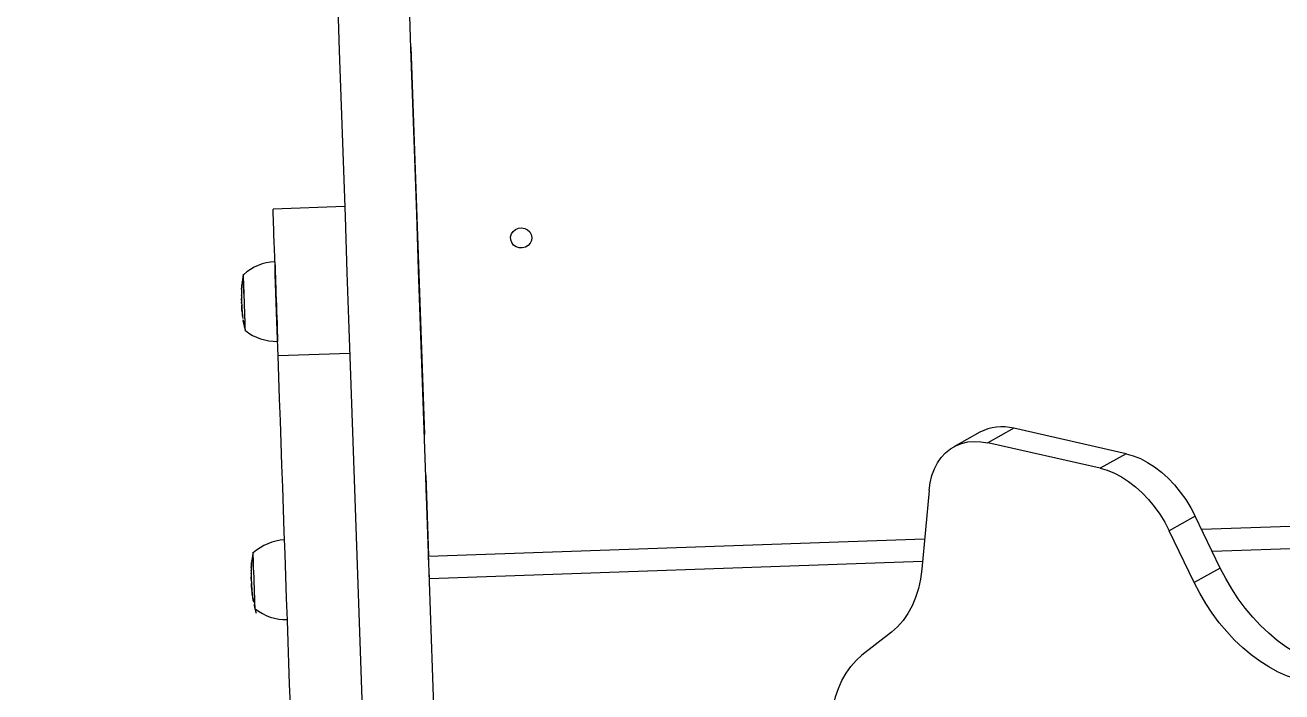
# Model space of a CAD drawing. Header units: millimetres. Extents: x -5713 to 5719, y -6024 to 5481.
# Drawn here: x 1442.5 to 1915.7, y 2575.3 to 2826.4 of the extents above; entities that cross this region are included whole.
import ezdxf

# ---------------------------------------------------------------- set-up
doc = ezdxf.new("R2010")
doc.units = ezdxf.units.MM
for name, color, linetype in [('DIKOM_ОБЪЕКТ', 7, 'Continuous'), ('DIKOM_РАЗМЕР_ЗОНА', 7, 'Continuous'), ('DIKOM_РАЗМЕР_ОБЪЕКТА', 7, 'Continuous')]:
    doc.layers.add(name, color=color, linetype=linetype)
doc.styles.add('style1', font='arial.ttf', dxfattribs={"width": 0.8})
doc.dimstyles.new('1-50', dxfattribs={"dimtxt": 300, "dimasz": 200, "dimexe": 100, "dimexo": 0, "dimgap": 100, "dimtad": 1, "dimdec": 0, "dimtxsty": 'style1', "dimcen": 0, "dimclrd": 7, "dimclre": 7, "dimadec": 1, "dimazin": 2, "dimtfac": 1, "dimtdec": 0, "dimtmove": 1, "dimatfit": 3, "dimfxl": 0, "dimlwd": 25, "dimlwe": 18, "dimarcsym": 0})

# ---------------------------------------------------------------- blocks, each defined once
blk = doc.blocks.new('*D15')
at = {"layer": 'Defpoints', "color": 0, "transparency": 16777216}
for p in [(-612.28, 3980.94), (4699.87, 3980.94), (684.19, -2271.39)]:
    blk.add_point(p, dxfattribs=at)
at = {"layer": 'DIKOM_РАЗМЕР_ОБЪЕКТА', "color": 7, "lineweight": 18, "transparency": 16777216}
for p, q in [((-612.28, 3980.94), (4799.87, 3980.94)), ((684.19, -2271.39), (4799.87, -2271.39))]:
    blk.add_line(p, q, dxfattribs=at)
at = {"layer": 'DIKOM_РАЗМЕР_ОБЪЕКТА', "color": 7, "lineweight": 25, "transparency": 16777216}
blk.add_line((4699.87, -2071.39), (4699.87, 3780.94), dxfattribs=at)
at = {"layer": 'DIKOM_РАЗМЕР_ОБЪЕКТА', "color": 7, "transparency": 16777216}
for points in [[(4666.54, 3780.94), (4733.21, 3780.94), (4699.87, 3980.94)], [(4666.54, -2071.39), (4733.21, -2071.39), (4699.87, -2271.39)]]:
    blk.add_solid(points, dxfattribs=at)
at = {"layer": 'DIKOM_РАЗМЕР_ОБЪЕКТА', "color": 0, "transparency": 16777216, "insert": (4446.7, 2209.88), "char_height": 300, "attachment_point": 5, "rotation": 90, "style": 'style1'}
blk.add_mtext('6250', dxfattribs=at)
blk = doc.blocks.new('*D13')
at = {"layer": 'Defpoints', "color": 0, "transparency": 16777216}
for p in [(-612.24, 5480.95), (971.69, -4271.39), (5619.37, -4271.39)]:
    blk.add_point(p, dxfattribs=at)
at = {"layer": 'DIKOM_РАЗМЕР_ЗОНА', "color": 7, "lineweight": 18, "transparency": 16777216}
for p, q in [((-612.24, 5480.95), (5719.37, 5480.95)), ((971.69, -4271.39), (5719.37, -4271.39))]:
    blk.add_line(p, q, dxfattribs=at)
at = {"layer": 'DIKOM_РАЗМЕР_ЗОНА', "color": 7, "lineweight": 25, "transparency": 16777216}
blk.add_line((5619.37, 5280.95), (5619.37, -4071.39), dxfattribs=at)
at = {"layer": 'DIKOM_РАЗМЕР_ЗОНА', "color": 7, "transparency": 16777216}
for points in [[(5586.04, 5280.95), (5652.71, 5280.95), (5619.37, 5480.95)], [(5586.04, -4071.39), (5652.71, -4071.39), (5619.37, -4271.39)]]:
    blk.add_solid(points, dxfattribs=at)
at = {"layer": 'DIKOM_РАЗМЕР_ЗОНА', "color": 0, "transparency": 16777216, "insert": (5366.2, 2209.88), "char_height": 300, "attachment_point": 5, "rotation": 90, "style": 'style1'}
blk.add_mtext('9750', dxfattribs=at)

msp = doc.modelspace()

# ---------------------------------------------------------------- linework, layer by layer
at = {"layer": 'DIKOM_ОБЪЕКТ', "color": 7, "linetype": 'Continuous', "lineweight": 15}
for p, q in [((1587.73, 2818.18), (1592.83, 2672.24)), ((1562.82, 2758.04), (1535.83, 2757.1)), ((1523.94, 2725.78), (1523.96, 2725.86)), ((1523.96, 2726.43), (1523.95, 2725.78)), ((1524.16, 2728.98), (1524.15, 2728.98)), ((1524.18, 2729.38), (1524.21, 2729.46)), ((1523.95, 2725.4), (1523.93, 2725.32)), ((1523.93, 2724.5), (1523.95, 2724.59)), ((1523.95, 2723.3), (1523.95, 2723.46)), ((1524.03, 2721.86), (1523.95, 2723.31)), ((1524.01, 2721.7), (1524, 2722.12)), ((1524.01, 2721.74), (1524.02, 2721.5)), ((1524.03, 2721.17), (1524.04, 2720.87)), ((1524.04, 2720.87), (1524.04, 2720.99)), ((1524.17, 2718.47), (1524.17, 2718.47)), ((1524.33, 2717.02), (1524.33, 2717.03)), ((1524.41, 2716.42), (1524.33, 2717.02)), ((1524.37, 2716.81), (1524.46, 2715.87)), ((1524.51, 2715.51), (1524.68, 2714.79)), ((1524.69, 2714.6), (1524.61, 2715.07)), ((1524.69, 2714.59), (1524.69, 2714.6)), ((1524.71, 2714.6), (1524.69, 2714.6)), ((1524.71, 2714.59), (1524.69, 2714.59)), ((1524.84, 2713.66), (1525.02, 2712.9)), ((1525.02, 2712.87), (1525.41, 2711.22)), ((1537.76, 2701.95), (1564.74, 2702.89)), ((1814.77, 2674.59), (1804.97, 2669.11)), ((1857.03, 2665.02), (1814.77, 2674.59)), ((1801.97, 2673.09), (1792.17, 2667.62)), ((1847.24, 2659.54), (1804.97, 2669.11)), ((1857.03, 2665.02), (1847.24, 2659.54)), ((1593.37, 2656.76), (1594.43, 2626.43)), ((1593.67, 2648.19), (1593.37, 2656.76)), ((1782.89, 2651.19), (1780.12, 2621.53)), ((1883.04, 2641.51), (1873.25, 2636.03)), ((1892.49, 2621.94), (1883.04, 2641.51)), ((1882.69, 2616.46), (1873.25, 2636.03)), ((1885.41, 2636.6), (1953.71, 2638.98)), ((1594.43, 2626.43), (1781.19, 2632.96)), ((1594.73, 2617.89), (1594.43, 2626.43)), ((1954.01, 2630.44), (1889.47, 2628.19)), ((1527.64, 2622.12), (1527.6, 2621.04)), ((1527.81, 2624.28), (1527.81, 2624.28)), ((1527.85, 2624.67), (1527.87, 2624.78)), ((1780.39, 2624.38), (1594.73, 2617.89)), ((1892.49, 2621.94), (1882.69, 2616.46)), ((1527.61, 2620.76), (1527.59, 2620.58)), ((1527.59, 2619.76), (1527.6, 2619.94)), ((1527.6, 2621.04), (1527.62, 2621.21)), ((1527.61, 2618.54), (1527.61, 2618.7)), ((1527.69, 2617.09), (1527.61, 2618.55)), ((1527.67, 2617.08), (1527.65, 2617.49)), ((1527.69, 2616.32), (1527.7, 2616.03)), ((1527.86, 2613.28), (1527.86, 2613.32)), ((1527.99, 2612.38), (1527.98, 2612.4)), ((1528.08, 2611.49), (1527.99, 2612.38)), ((1528.03, 2612.21), (1528.12, 2611.1)), ((1528.04, 2611.84), (1528.16, 2610.88)), ((1528.17, 2610.75), (1528.33, 2610.21)), ((1528.22, 2610.43), (1528.47, 2609.15)), ((1528.23, 2610.39), (1528.26, 2610.21)), ((1528.34, 2609.97), (1528.24, 2610.43)), ((1528.34, 2609.96), (1528.34, 2609.97)), ((1528.37, 2609.97), (1528.34, 2609.97)), ((1528.37, 2609.97), (1528.34, 2609.96)), ((1768.71, 2597.84), (1757.6, 2589.09))]:
    msp.add_line(p, q, dxfattribs=at)
at = {"layer": 'DIKOM_ОБЪЕКТ', "color": 7, "linetype": 'Continuous', "lineweight": 15, "flags": 128}
for points in [[(1560.05, 2837.25), (1560.77, 2816.69), (1561.49, 2796.01), (1562.22, 2775.21), (1562.95, 2754.29), (1563.68, 2733.26), (1564.42, 2712.12), (1565.16, 2690.89), (1565.91, 2669.56), (1566.66, 2648.14), (1567.41, 2626.63), (1568.16, 2605.05), (1568.92, 2583.4), (1569.68, 2561.68), (1570.44, 2539.9), (1571.2, 2518.06), (1571.96, 2496.18), (1572.73, 2474.25), (1573.5, 2452.28), (1574.26, 2430.28), (1574.78, 2415.57)], [(1602.79, 2387.16), (1602.02, 2409.2), (1601.25, 2431.23), (1600.48, 2453.22), (1599.71, 2475.19), (1598.95, 2497.12), (1598.18, 2519), (1597.42, 2540.84), (1596.66, 2562.62), (1595.9, 2584.34), (1595.14, 2605.99), (1594.39, 2627.57), (1593.64, 2649.08), (1592.89, 2670.5), (1592.15, 2691.83), (1591.41, 2713.07), (1590.67, 2734.2), (1589.93, 2755.23), (1589.2, 2776.15), (1588.48, 2796.96), (1587.75, 2817.64), (1587.04, 2838.19)], [(1537.76, 2701.95), (1537.66, 2704.94), (1537.55, 2708.1), (1537.43, 2711.42), (1537.31, 2714.85), (1537.19, 2718.36), (1537.06, 2721.91), (1536.94, 2725.46), (1536.82, 2728.98), (1536.7, 2732.43), (1536.58, 2735.78), (1536.47, 2738.98), (1536.36, 2742.01), (1536.26, 2744.84), (1536.17, 2747.43), (1536.09, 2749.75), (1536.02, 2751.79), (1535.96, 2753.52), (1535.91, 2754.93), (1535.87, 2755.99), (1535.85, 2756.71), (1535.84, 2757.06), (1535.83, 2757.1)], [(1633.27, 2746.39), (1633.13, 2745.27), (1632.65, 2744.23), (1631.87, 2743.38), (1630.85, 2742.78), (1629.7, 2742.48), (1628.51, 2742.53), (1627.39, 2742.9), (1626.43, 2743.57), (1625.73, 2744.48), (1625.34, 2745.55), (1625.3, 2746.68), (1625.61, 2747.77), (1626.25, 2748.73), (1627.16, 2749.47), (1628.25, 2749.92), (1629.44, 2750.04), (1630.61, 2749.83), (1631.66, 2749.31), (1632.5, 2748.51), (1633.05, 2747.51), (1633.27, 2746.39)], [(1536.53, 2737.3), (1536.53, 2737.15), (1536.55, 2736.64), (1536.58, 2735.8), (1536.62, 2734.65), (1536.67, 2733.2), (1536.73, 2731.5), (1536.8, 2729.59), (1536.87, 2727.5), (1536.95, 2725.29), (1537.03, 2723.02)], [(1525.42, 2711.4), (1525.42, 2711.38), (1525.43, 2711.11), (1525.43, 2711.2), (1525.41, 2711.66), (1525.39, 2712.47), (1525.35, 2713.59), (1525.3, 2715), (1525.24, 2716.65), (1525.18, 2718.47), (1525.11, 2720.41), (1525.04, 2722.4), (1524.97, 2724.37), (1524.9, 2726.26), (1524.84, 2728), (1524.79, 2729.53), (1524.75, 2730.8), (1524.71, 2731.77), (1524.69, 2732.4), (1524.68, 2732.67), (1524.68, 2732.58), (1524.69, 2732.39)], [(1525.42, 2711.4), (1525.42, 2711.5), (1525.4, 2711.95), (1525.38, 2712.73), (1525.34, 2713.82), (1525.29, 2715.2), (1525.24, 2716.79), (1525.17, 2718.57), (1525.11, 2720.45), (1525.04, 2722.39), (1524.97, 2724.3), (1524.91, 2726.14), (1524.85, 2727.83), (1524.8, 2729.32), (1524.75, 2730.55), (1524.72, 2731.5), (1524.7, 2732.11), (1524.69, 2732.38), (1524.69, 2732.39)], [(1537.03, 2723.02), (1537.11, 2720.72), (1537.18, 2718.46), (1537.26, 2716.3), (1537.33, 2714.27), (1537.39, 2712.43), (1537.45, 2710.83), (1537.5, 2709.49), (1537.53, 2708.46), (1537.56, 2707.74), (1537.57, 2707.37), (1537.57, 2707.32)], [(1542.35, 2570.41), (1542.08, 2578.22), (1541.8, 2586.15), (1541.52, 2594.19), (1541.24, 2602.34), (1540.95, 2610.56), (1540.66, 2618.85), (1540.37, 2627.18), (1540.08, 2635.56), (1539.79, 2643.95), (1539.49, 2652.35), (1539.2, 2660.73), (1538.91, 2669.09), (1538.62, 2677.41), (1538.33, 2685.67), (1538.04, 2693.85), (1537.76, 2701.95)], [(1782.89, 2651.19), (1783.29, 2654.06), (1783.96, 2656.76), (1784.89, 2659.27), (1786.05, 2661.55), (1787.46, 2663.58), (1789.08, 2665.34), (1790.9, 2666.82), (1792.91, 2668.01), (1795.09, 2668.87), (1797.41, 2669.42), (1799.84, 2669.65), (1802.37, 2669.54), (1804.97, 2669.11)], [(1857.03, 2665.02), (1859.72, 2664.25), (1862.43, 2663.15), (1865.12, 2661.74), (1867.77, 2660.03), (1870.36, 2658.04), (1872.85, 2655.79), (1875.23, 2653.3), (1877.45, 2650.59), (1879.51, 2647.71), (1881.38, 2644.67), (1883.04, 2641.51)], [(1847.24, 2659.54), (1849.93, 2658.77), (1852.63, 2657.68), (1855.33, 2656.27), (1857.98, 2654.56), (1860.57, 2652.56), (1863.06, 2650.31), (1865.43, 2647.82), (1867.66, 2645.12), (1869.72, 2642.23), (1871.59, 2639.19), (1873.25, 2636.03)], [(1529.08, 2606.64), (1529.09, 2606.47), (1529.09, 2606.34), (1529.08, 2606.58), (1529.06, 2607.17), (1529.03, 2608.11), (1528.99, 2609.35), (1528.93, 2610.86), (1528.87, 2612.58), (1528.81, 2614.45), (1528.74, 2616.42), (1528.67, 2618.41), (1528.6, 2620.36), (1528.54, 2622.2), (1528.48, 2623.86), (1528.43, 2625.3), (1528.39, 2626.45), (1528.36, 2627.29), (1528.34, 2627.79), (1528.34, 2627.92), (1528.35, 2627.68), (1528.35, 2627.62)], [(1529.08, 2606.64), (1529.08, 2606.64), (1529.07, 2606.87), (1529.05, 2607.45), (1529.02, 2608.36), (1528.98, 2609.57), (1528.93, 2611.03), (1528.87, 2612.7), (1528.81, 2614.53), (1528.74, 2616.44), (1528.67, 2618.38), (1528.61, 2620.27), (1528.54, 2622.06), (1528.49, 2623.67), (1528.44, 2625.07), (1528.4, 2626.2), (1528.37, 2627.01), (1528.35, 2627.49), (1528.35, 2627.62)], [(1930.67, 2585.7), (1927.29, 2586.89), (1923.9, 2588.4), (1920.53, 2590.21), (1917.2, 2592.33), (1913.93, 2594.73), (1910.75, 2597.4), (1907.67, 2600.32), (1904.72, 2603.47), (1901.91, 2606.84), (1899.27, 2610.39), (1896.8, 2614.11), (1894.54, 2617.97), (1892.49, 2621.94)], [(1780.12, 2621.53), (1779.62, 2617.79), (1778.84, 2614.23), (1777.79, 2610.86), (1776.47, 2607.73), (1774.89, 2604.84), (1773.06, 2602.22), (1771, 2599.88), (1768.71, 2597.84)], [(1920.88, 2580.23), (1917.49, 2581.41), (1914.1, 2582.92), (1910.73, 2584.74), (1907.4, 2586.85), (1904.14, 2589.26), (1900.95, 2591.93), (1897.88, 2594.85), (1894.92, 2598), (1892.12, 2601.36), (1889.47, 2604.91), (1887.01, 2608.63), (1884.75, 2612.49), (1882.69, 2616.46)], [(1746.24, 2554.96), (1746, 2558.9), (1746.02, 2562.74), (1746.31, 2566.46), (1746.86, 2570.03), (1747.67, 2573.43), (1748.74, 2576.63), (1750.05, 2579.62), (1751.61, 2582.38), (1753.39, 2584.89), (1755.4, 2587.13), (1757.6, 2589.09)]]:
    msp.add_lwpolyline(points, dxfattribs=at)
at = {"layer": 'DIKOM_ОБЪЕКТ', "color": 7, "linetype": 'Continuous', "lineweight": 15}
for centre, radius, start, end in [((1537.34, 2718.64), 18.68, 92.4909, 132.6212), ((1537.08, 2725.99), 18.68, 231.3788, 271.5091), ((1810.28, 2657.41), 17.75, 75.3682, 117.931), ((1541, 2613.88), 18.68, 92.4909, 132.6212), ((1540.74, 2621.23), 18.68, 231.3788, 271.5091)]:
    msp.add_arc(centre, radius, start, end, dxfattribs=at)
for points, knots in [([(1524.68, 2732.65), (1524.66, 2732.57), (1524.49, 2731.77), (1524.33, 2730.68), (1524.22, 2729.67), (1524.19, 2729.38)], [0, 0, 0, 0, 0.071923, 0.739498, 1, 1, 1, 1]), ([(1523.96, 2725.86), (1523.96, 2725.79), (1523.96, 2725.63), (1523.96, 2725.48), (1523.95, 2725.4)], [0, 0, 0, 0, 0.476072, 1, 1, 1, 1]), ([(1524.09, 2728.24), (1524.08, 2728.04), (1524.05, 2727.7), (1524.02, 2727.25), (1523.99, 2726.89), (1523.97, 2726.62), (1523.96, 2726.49), (1523.96, 2726.47), (1523.96, 2726.46)], [0, 0, 0, 0, 0.216684, 0.358826, 0.500982, 0.687996, 0.880698, 1, 1, 1, 1]), ([(1523.98, 2726.91), (1523.98, 2726.93), (1523.99, 2726.96), (1524, 2727.15), (1524.02, 2727.37), (1524.04, 2727.66), (1524.06, 2727.96), (1524.08, 2728.15), (1524.08, 2728.23)], [0, 0, 0, 0, 0.2787, 0.446679, 0.583211, 0.720496, 0.895544, 1, 1, 1, 1]), ([(1523.98, 2726.91), (1523.98, 2726.91), (1523.98, 2726.91), (1523.98, 2726.91), (1523.98, 2726.91)], [0, 0, 0, 0, 0.170915, 1, 1, 1, 1]), ([(1524.14, 2728.93), (1524.08, 2728.37), (1524.02, 2727.7), (1523.99, 2727.03), (1523.99, 2726.92)], [0, 0, 0, 0, 0.835842, 1, 1, 1, 1]), ([(1524.08, 2728.23), (1524.09, 2728.35), (1524.11, 2728.6), (1524.14, 2728.85), (1524.15, 2728.98)], [0, 0, 0, 0, 0.488405, 1, 1, 1, 1]), ([(1524.21, 2729.46), (1524.19, 2729.25), (1524.15, 2728.84), (1524.11, 2728.44), (1524.09, 2728.24)], [0, 0, 0, 0, 0.512266, 1, 1, 1, 1]), ([(1523.93, 2725.32), (1523.93, 2725.28), (1523.92, 2725.01), (1523.93, 2724.73), (1523.93, 2724.5)], [0, 0, 0, 0, 0.157469, 1, 1, 1, 1]), ([(1523.95, 2724.13), (1523.94, 2724.12), (1523.94, 2724.09), (1523.94, 2724.07), (1523.93, 2724.05)], [0, 0, 0, 0, 0.498489, 1, 1, 1, 1]), ([(1523.93, 2724.05), (1523.95, 2723.54), (1523.96, 2722.97), (1523.99, 2722.4), (1523.99, 2722.34)], [0, 0, 0, 0, 0.896895, 1, 1, 1, 1]), ([(1523.94, 2724.01), (1523.94, 2723.88), (1523.94, 2723.68), (1523.95, 2723.48), (1523.95, 2723.4)], [0, 0, 0, 0, 0.627212, 1, 1, 1, 1]), ([(1523.95, 2724.59), (1523.95, 2724.51), (1523.95, 2724.36), (1523.95, 2724.21), (1523.95, 2724.13)], [0, 0, 0, 0, 0.483727, 1, 1, 1, 1]), ([(1523.95, 2723.32), (1523.95, 2723.32), (1523.95, 2723.3), (1523.96, 2723.16), (1523.97, 2722.86), (1523.98, 2722.58), (1523.98, 2722.47)], [0, 0, 0, 0, 0.084888, 0.413343, 0.767752, 1, 1, 1, 1]), ([(1523.99, 2722.34), (1523.99, 2722.24), (1524, 2722.02), (1524.01, 2721.81), (1524.01, 2721.7)], [0, 0, 0, 0, 0.499827, 1, 1, 1, 1]), ([(1524, 2722.12), (1524, 2721.94), (1524.01, 2721.58), (1524.03, 2721.26), (1524.03, 2721.1)], [0, 0, 0, 0, 0.51197, 1, 1, 1, 1]), ([(1524.03, 2721.1), (1524.04, 2721), (1524.04, 2720.79), (1524.07, 2720.31), (1524.09, 2719.95), (1524.1, 2719.77)], [0, 0, 0, 0, 0.328586, 0.659617, 1, 1, 1, 1]), ([(1524.1, 2719.75), (1524.09, 2719.9), (1524.07, 2720.18), (1524.05, 2720.53), (1524.04, 2720.77), (1524.04, 2720.89), (1524.04, 2720.89), (1524.04, 2720.9)], [0, 0, 0, 0, 0.245792, 0.453234, 0.660705, 0.856736, 1, 1, 1, 1]), ([(1524.04, 2720.82), (1524.04, 2720.75), (1524.05, 2720.55), (1524.06, 2720.42), (1524.06, 2720.39), (1524.06, 2720.38), (1524.06, 2720.38), (1524.06, 2720.38), (1524.06, 2720.38), (1524.06, 2720.38), (1524.06, 2720.37), (1524.06, 2720.36), (1524.06, 2720.33), (1524.06, 2720.14), (1524.08, 2719.97), (1524.09, 2719.82)], [0, 0, 0, 0, 0.202081, 0.520402, 0.601596, 0.64168, 0.663335, 0.671633, 0.674749, 0.676094, 0.677654, 0.681711, 0.693295, 0.745134, 1, 1, 1, 1]), ([(1524.05, 2720.61), (1524.05, 2720.56), (1524.05, 2720.46), (1524.06, 2720.41), (1524.06, 2720.39), (1524.06, 2720.38), (1524.06, 2720.38), (1524.06, 2720.38), (1524.06, 2720.38)], [0, 0, 0, 0, 0.32541, 0.683213, 0.862294, 0.95185, 0.996626, 1, 1, 1, 1]), ([(1524.1, 2719.77), (1524.12, 2719.57), (1524.14, 2719.18), (1524.17, 2718.68), (1524.19, 2718.31), (1524.21, 2718.07), (1524.21, 2718.03), (1524.21, 2718.02)], [0, 0, 0, 0, 0.225287, 0.412934, 0.600084, 0.800075, 1, 1, 1, 1]), ([(1524.17, 2718.47), (1524.17, 2718.49), (1524.17, 2718.53), (1524.15, 2718.78), (1524.13, 2719.1), (1524.11, 2719.44), (1524.1, 2719.66), (1524.1, 2719.75)], [0, 0, 0, 0, 0.301848, 0.491406, 0.681088, 0.876432, 1, 1, 1, 1]), ([(1524.22, 2718), (1524.24, 2717.73), (1524.26, 2717.39), (1524.31, 2717.06), (1524.32, 2717)], [0, 0, 0, 0, 0.814359, 1, 1, 1, 1]), ([(1524.29, 2717.35), (1524.28, 2717.37), (1524.25, 2717.43), (1524.28, 2717.48), (1524.29, 2717.51)], [0, 0, 0, 0, 0.500078, 1, 1, 1, 1]), ([(1524.29, 2717.51), (1524.3, 2717.39), (1524.33, 2717.15), (1524.36, 2716.92), (1524.37, 2716.81)], [0, 0, 0, 0, 0.513072, 1, 1, 1, 1]), ([(1524.7, 2714.45), (1524.69, 2714.48), (1524.67, 2714.52), (1524.68, 2714.57), (1524.69, 2714.59)], [0, 0, 0, 0, 0.500177, 1, 1, 1, 1]), ([(1524.68, 2714.79), (1524.69, 2714.7), (1524.73, 2714.49), (1524.77, 2714.28), (1524.79, 2714.17)], [0, 0, 0, 0, 0.456033, 1, 1, 1, 1]), ([(1524.71, 2714.49), (1524.75, 2714.22), (1524.82, 2713.68), (1524.95, 2713.15), (1525.02, 2712.88)], [0, 0, 0, 0, 0.500786, 1, 1, 1, 1]), ([(1524.79, 2714.17), (1524.77, 2714.14), (1524.75, 2714.1), (1524.76, 2714.07), (1524.77, 2714.06)], [0, 0, 0, 0, 0.783148, 1, 1, 1, 1]), ([(1528.33, 2627.79), (1528.24, 2627.32), (1528.04, 2626.29), (1527.92, 2625.24), (1527.85, 2624.67)], [0, 0, 0, 0, 0.45229, 1, 1, 1, 1]), ([(1527.75, 2623.57), (1527.73, 2623.37), (1527.71, 2623.04), (1527.67, 2622.58), (1527.65, 2622.2), (1527.63, 2621.91), (1527.63, 2621.81), (1527.62, 2621.77)], [0, 0, 0, 0, 0.255047, 0.422355, 0.58968, 0.809803, 1, 1, 1, 1]), ([(1527.64, 2622.13), (1527.64, 2622.16), (1527.64, 2622.21), (1527.66, 2622.43), (1527.67, 2622.67), (1527.69, 2622.97), (1527.72, 2623.26), (1527.73, 2623.46), (1527.74, 2623.53)], [0, 0, 0, 0, 0.2787, 0.446679, 0.583211, 0.720496, 0.895544, 1, 1, 1, 1]), ([(1527.74, 2623.53), (1527.75, 2623.65), (1527.77, 2623.9), (1527.79, 2624.15), (1527.81, 2624.28)], [0, 0, 0, 0, 0.488405, 1, 1, 1, 1]), ([(1527.8, 2624.21), (1527.79, 2624.06), (1527.76, 2623.83), (1527.74, 2623.6), (1527.74, 2623.52)], [0, 0, 0, 0, 0.629845, 1, 1, 1, 1]), ([(1527.87, 2624.78), (1527.84, 2624.58), (1527.8, 2624.17), (1527.77, 2623.77), (1527.75, 2623.57)], [0, 0, 0, 0, 0.512266, 1, 1, 1, 1]), ([(1527.6, 2620.76), (1527.59, 2620.45), (1527.58, 2620.11), (1527.59, 2619.78), (1527.59, 2619.76)], [0, 0, 0, 0, 0.940122, 1, 1, 1, 1]), ([(1527.6, 2619.49), (1527.6, 2619.46), (1527.59, 2619.39), (1527.59, 2619.32), (1527.59, 2619.29)], [0, 0, 0, 0, 0.498489, 1, 1, 1, 1]), ([(1527.59, 2619.29), (1527.61, 2618.82), (1527.62, 2618.29), (1527.64, 2617.77), (1527.64, 2617.71)], [0, 0, 0, 0, 0.896895, 1, 1, 1, 1]), ([(1527.6, 2619.94), (1527.6, 2619.87), (1527.6, 2619.72), (1527.6, 2619.57), (1527.6, 2619.49)], [0, 0, 0, 0, 0.483727, 1, 1, 1, 1]), ([(1527.62, 2621.21), (1527.62, 2621.14), (1527.61, 2620.98), (1527.61, 2620.83), (1527.61, 2620.76)], [0, 0, 0, 0, 0.476072, 1, 1, 1, 1]), ([(1527.61, 2618.55), (1527.61, 2618.55), (1527.61, 2618.54), (1527.62, 2618.4), (1527.63, 2618.08), (1527.64, 2617.77), (1527.65, 2617.63)], [0, 0, 0, 0, 0.017941, 0.347602, 0.703311, 1, 1, 1, 1]), ([(1527.64, 2617.71), (1527.65, 2617.61), (1527.65, 2617.39), (1527.66, 2617.18), (1527.67, 2617.08)], [0, 0, 0, 0, 0.499827, 1, 1, 1, 1]), ([(1527.65, 2617.49), (1527.65, 2617.37), (1527.66, 2617.07), (1527.68, 2616.68), (1527.68, 2616.48), (1527.69, 2616.44)], [0, 0, 0, 0, 0.340875, 0.851764, 1, 1, 1, 1]), ([(1527.69, 2616.44), (1527.69, 2616.34), (1527.7, 2616.16), (1527.72, 2615.69), (1527.74, 2615.34), (1527.76, 2615.16)], [0, 0, 0, 0, 0.334873, 0.662805, 1, 1, 1, 1]), ([(1527.75, 2615.11), (1527.74, 2615.26), (1527.73, 2615.54), (1527.71, 2615.87), (1527.7, 2616.09), (1527.7, 2616.18), (1527.7, 2616.17), (1527.7, 2616.17)], [0, 0, 0, 0, 0.247327, 0.456064, 0.664831, 0.862086, 1, 1, 1, 1]), ([(1527.7, 2616.14), (1527.7, 2616.06), (1527.71, 2615.84), (1527.71, 2615.67), (1527.71, 2615.63), (1527.72, 2615.62), (1527.72, 2615.62), (1527.72, 2615.62), (1527.72, 2615.62), (1527.72, 2615.62), (1527.72, 2615.61), (1527.72, 2615.53), (1527.73, 2615.26), (1527.75, 2614.76), (1527.78, 2614.22), (1527.82, 2613.86), (1527.83, 2613.73)], [0, 0, 0, 0, 0.110153, 0.283665, 0.372056, 0.394025, 0.398032, 0.4003, 0.401482, 0.402222, 0.40322, 0.406536, 0.481006, 0.662359, 0.875384, 1, 1, 1, 1]), ([(1527.83, 2613.74), (1527.82, 2613.77), (1527.82, 2613.84), (1527.81, 2614.12), (1527.79, 2614.45), (1527.77, 2614.8), (1527.75, 2615.02), (1527.75, 2615.11)], [0, 0, 0, 0, 0.301848, 0.491406, 0.681088, 0.876432, 1, 1, 1, 1]), ([(1527.76, 2615.16), (1527.77, 2614.95), (1527.79, 2614.57), (1527.82, 2614.05), (1527.85, 2613.65), (1527.86, 2613.38), (1527.86, 2613.32), (1527.86, 2613.28)], [0, 0, 0, 0, 0.225287, 0.412934, 0.600084, 0.800075, 1, 1, 1, 1]), ([(1527.82, 2613.76), (1527.82, 2613.74), (1527.83, 2613.7), (1527.83, 2613.72), (1527.83, 2613.74)], [0, 0, 0, 0, 0.37411, 1, 1, 1, 1]), ([(1527.87, 2613.21), (1527.88, 2613.11), (1527.89, 2612.91), (1527.92, 2612.72), (1527.94, 2612.62)], [0, 0, 0, 0, 0.504105, 1, 1, 1, 1]), ([(1527.93, 2612.62), (1527.93, 2612.65), (1527.91, 2612.74), (1527.93, 2612.84), (1527.94, 2612.91)], [0, 0, 0, 0, 0.270611, 1, 1, 1, 1]), ([(1527.94, 2612.91), (1527.96, 2612.79), (1527.98, 2612.56), (1528.01, 2612.32), (1528.03, 2612.21)], [0, 0, 0, 0, 0.513072, 1, 1, 1, 1]), ([(1528.15, 2610.87), (1528.16, 2610.85), (1528.16, 2610.82), (1528.17, 2610.78), (1528.17, 2610.76), (1528.17, 2610.75)], [0, 0, 0, 0, 0.499955, 0.749973, 1, 1, 1, 1]), ([(1528.33, 2610.21), (1528.35, 2610.11), (1528.38, 2609.9), (1528.42, 2609.7), (1528.44, 2609.58)], [0, 0, 0, 0, 0.456033, 1, 1, 1, 1]), ([(1528.35, 2609.71), (1528.34, 2609.73), (1528.32, 2609.82), (1528.34, 2609.91), (1528.34, 2609.96)], [0, 0, 0, 0, 0.326814, 1, 1, 1, 1]), ([(1528.44, 2609.58), (1528.43, 2609.51), (1528.4, 2609.4), (1528.43, 2609.29), (1528.44, 2609.25)], [0, 0, 0, 0, 0.625066, 1, 1, 1, 1]), ([(1528.63, 2608.31), (1528.66, 2608.17), (1528.87, 2607.05), (1529.19, 2605.95), (1529.48, 2604.99)], [0, 0, 0, 0, 0.121452, 1, 1, 1, 1])]:
    msp.add_open_spline(points, degree=3, knots=knots, dxfattribs=at)

# ---------------------------------------------------------------- dimensions: what is measured, and where the dimension line sits
at = {"layer": 'DIKOM_РАЗМЕР_ЗОНА'}
dim = msp.add_linear_dim(base=(5619.37, -4271.39), p1=(-612.24, 5480.95), p2=(971.69, -4271.39), angle=90, text='9750', dimstyle='1-50', override={"dimscale": 1, "dimtix": 0, "dimtofl": 1, "dimtmove": 1, "dimatfit": 3}, dxfattribs=at)
dim.commit()
dim.dimension.update_dxf_attribs({"geometry": '*D13', "text_midpoint": (5619.37, 2209.88), "dimtype": 160})
at = {"layer": 'DIKOM_РАЗМЕР_ОБЪЕКТА'}
dim = msp.add_linear_dim(base=(4699.87, 3980.94), p1=(684.19, -2271.39), p2=(-612.28, 3980.94), angle=90, text='6250', dimstyle='1-50', override={"dimscale": 1, "dimtix": 0, "dimtofl": 1, "dimtmove": 1, "dimatfit": 3}, dxfattribs=at)
dim.commit()
dim.dimension.update_dxf_attribs({"geometry": '*D15', "text_midpoint": (4699.87, 2209.88), "dimtype": 160})

doc.saveas('drawing.dxf')
